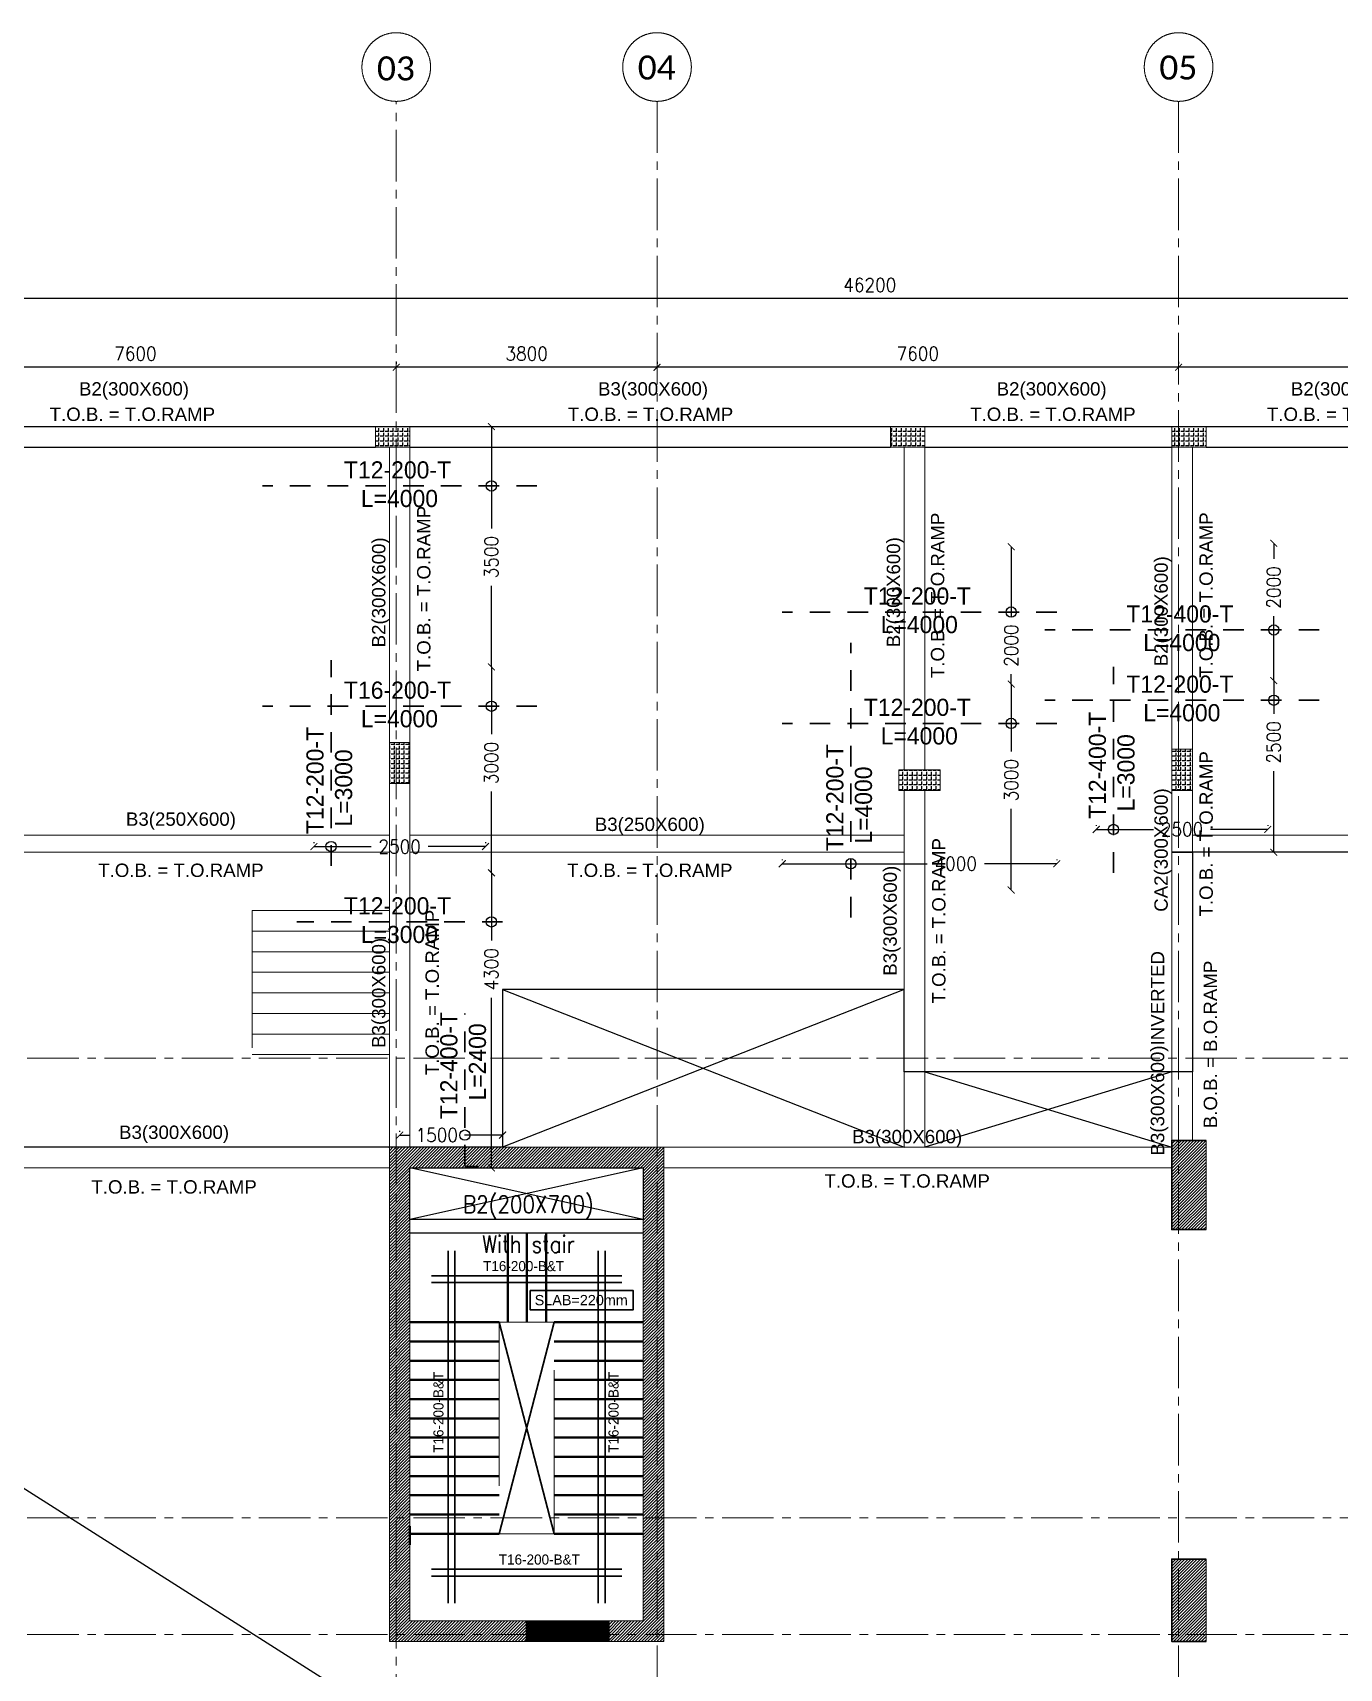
# Model space of a CAD drawing. Header units: millimetres. Extents: x -967280 to 3852, y 2833 to 1955156.
# Drawn here: x -429926 to -410887, y 604946 to 628777 of the extents above; entities that cross this region are included whole.
import ezdxf
from ezdxf.enums import TextEntityAlignment as Align

# ---------------------------------------------------------------- set-up
doc = ezdxf.new("R2010")
doc.units = ezdxf.units.MM
doc.header["$LTSCALE"] = 1000
doc.header["$PDMODE"] = 35
doc.header["$PDSIZE"] = 25
for name, pattern in [('$0$DASHED2', [0.375, 0.25, -0.125]), ('B05-FIRST FLOOR PLAN$0$DLINE', [0.55, 0.3, -0.25]), ('Columns_Structural070816$0$CENTER2', [1.125, 0.75, -0.125, 0.125, -0.125]), ('HIDDEN', [0.375, 0.25, -0.125]), ('HRZN_Line-Ptrn-Dash', [4, 2, -2]), ('HRZN_Line-Ptrn-Sold', [9144001.0, 9144000.0, -1]), ('Overhead', [3.96875, 2.38125, -1.5875])]:
    doc.linetypes.add(name, pattern=pattern)
for name, color, linetype in [('_N-DIM 3', 7, 'Continuous'), ('B05-FIRST FLOOR PLAN$0$STR_ROOF RFT$0$S-SYMB', 30, 'Continuous'), ('S - col hach', 1, 'Continuous'), ('S - dot', 1, 'Continuous'), ('S -Beams', 2, 'Continuous'), ('S-OPENING', 4, 'Continuous')]:
    doc.layers.add(name, color=color, linetype=linetype)
for name, color, linetype, lineweight in [('A-AX-ATT-100', 7, 'HRZN_Line-Ptrn-Sold', 18), ('A-DIM', 7, 'Continuous', 13), ('A-STAIR', 1, 'HRZN_Line-Ptrn-Sold', 13), ('BEAMS', 3, 'HRZN_Line-Ptrn-Sold', 18), ('S - column', 6, 'Continuous', 60), ('S - stair', 3, 'Continuous', 40), ('ST-000-AXIS', 9, 'Columns_Structural070816$0$CENTER2', 9), ('ST-203-SLAB-TXT', 7, 'Continuous', 30), ('ST-206-SLAB-DIM', 1, 'Continuous', 20), ('ST-RFT-BOT', 2, '$0$DASHED2', 30), ('ST-RFT-TOP', 5, '$0$DASHED2', 30)]:
    doc.layers.add(name, color=color, linetype=linetype, lineweight=lineweight)
doc.styles.add('Arial_3', font='arial.ttf', dxfattribs={"height": 7999.15942})
doc.styles.add('B05-FIRST FLOOR PLAN$0$XS-Roof RFT$0$T25-100', font='STENCIL.shx', dxfattribs={"height": 250})
doc.styles.add('Calibri_2', font='calibri.ttf', dxfattribs={"height": 300})
doc.styles.add('ST-DIM', font='romans.shx', dxfattribs={"width": 0.85})
doc.styles.add('TUNELNO', font='romans.shx', dxfattribs={"width": 0.9})
doc.styles.add('XREF-ST-FRAMING 1ST FLOOR$0$STRECTURAL', font='arial.ttf')
doc.dimstyles.new('Copy(2) of DSEC', dxfattribs={"dimtxt": 200, "dimasz": 100, "dimexe": 50, "dimexo": 80, "dimgap": 100, "dimtad": 1, "dimdec": 0, "dimrnd": 5, "dimzin": 0, "dimdsep": 46, "dimtxsty": 'TUNELNO', "dimblk": 'ARCHTICK', "dimcen": 0.09, "dimclrd": 1, "dimclre": 1, "dimclrt": 3, "dimadec": 0, "dimazin": 0, "dimtfac": 0.78125, "dimtdec": 0, "dimtix": 1, "dimtmove": 2, "dimatfit": 3, "dimldrblk": 'ARCHTICK', "dimfxl": 1, "dimtolj": 1, "dimtzin": 0, "dimarcsym": 0})
pattern_1 = [(90, (-416898.87, -510539.72), (-69.85, 4e-15), [50.8, -19.05]), (180, (-416898.87, -510539.72), (-9e-15, -69.85), [50.8, -19.05])]
pattern_2 = [(45, (193250.144, -596912.31), (-22.4506403, 22.4506403), [])]
pattern_3 = [(90, (613578.686, -423037.37), (-69.85, 4e-15), [50.8, -19.05]), (180, (613578.686, -423037.37), (-9e-15, -69.85), [50.8, -19.05])]

# ---------------------------------------------------------------- blocks, each defined once
blk = doc.blocks.new('A$C46269fcd new')
at = {"layer": 'S - col hach', "true_color": 0xcd6928}
h = blk.add_hatch(dxfattribs=at)
h.set_pattern_fill('ANGLE', color=32, scale=10, angle=90)
h.set_pattern_definition([(90, (-416898.87, -510439.72), (-69.85, 4e-15), [50.8, -19.05]), (180, (-416898.87, -510439.72), (-9e-15, -69.85), [50.8, -19.05])])
h.paths.add_polyline_path([(16400, 31200), (16100, 31200), (16100, 30600), (16400, 30600)])
h = blk.add_hatch(dxfattribs=at)
h.set_pattern_fill('ANGLE', color=32, scale=10, angle=90)
h.set_pattern_definition(pattern_1)
h.paths.add_polyline_path([(27800, 31100), (27500, 31100), (27500, 30500), (27800, 30500)])
h = blk.add_hatch(dxfattribs=at)
h.set_pattern_fill('ANGLE', color=32, scale=10, angle=90)
h.set_pattern_definition(pattern_1)
h.paths.add_polyline_path([(23525, 30800), (23525, 30500), (24125, 30500), (24125, 30800)])
at = {"layer": 'S - column', "lineweight": 15}
for points in [[(16400, 31200), (16100, 31200), (16100, 30600), (16400, 30600)], [(27800, 31100), (27500, 31100), (27500, 30500), (27800, 30500)], [(23525, 30800), (23525, 30500), (24125, 30500), (24125, 30800)]]:
    blk.add_lwpolyline(points, close=True, dxfattribs=at)
blk = doc.blocks.new('FROM FOUNDATION TO UPPER LOWER BASEMENT_COLUMNS(new2)')
at = {"layer": 'S - col hach'}
h = blk.add_hatch(dxfattribs=at)
h.set_pattern_fill('ANSI31', color=256, scale=10)
h.set_pattern_definition(pattern_2)
h.paths.add_polyline_path([(444899, 634540), (444899, 635840), (444399, 635840), (444399, 634540)])
h = blk.add_hatch(dxfattribs=at)
h.set_pattern_fill('ANSI31', color=256, scale=10)
h.set_pattern_definition([(45, (907727.56, 223202.353), (-22.4506403, 22.4506403), [])])
h.paths.add_polyline_path([(436699, 635440), (436699, 628840), (436199, 628840), (436199, 628540), (436999, 628540), (436999, 635740), (432999, 635740), (432999, 628540), (433299, 628540), (434999, 628540), (434999, 628840), (433299, 628840), (433299, 635440)])
h = blk.add_hatch(dxfattribs=at)
h.set_pattern_fill('ANSI31', color=256, scale=10)
h.set_pattern_definition(pattern_2)
h.paths.add_polyline_path([(444899, 628540), (444899, 629740), (444399, 629740), (444399, 628540)])
at = {"layer": 'S - column', "lineweight": 15}
for points in [[(444399, 634540), (444899, 634540), (444899, 635840), (444399, 635840)], [(444399, 628540), (444899, 628540), (444899, 629740), (444399, 629740)]]:
    blk.add_lwpolyline(points, close=True, dxfattribs=at)
blk.add_lwpolyline([(433299, 628840), (433299, 635440), (436699, 635440), (436699, 628840), (436199, 628840), (436199, 628540), (436999, 628540), (436999, 635740), (432999, 635740), (432999, 628540), (433299, 628540), (434999, 628540), (434999, 628840), (433299, 628840)], dxfattribs=at)
at = {"layer": 'ST-RFT-BOT', "color": 7, "linetype": 'Continuous', "ltscale": 30}
for points in [[(444899, 635840), (444399, 635840), (444399, 634540), (444899, 634540)], [(444899, 629740), (444399, 629740), (444399, 628540), (444899, 628540)]]:
    blk.add_lwpolyline(points, dxfattribs=at)
blk = doc.blocks.new('str col s')
at = {"layer": 'S - col hach', "true_color": 0xcd6928}
h = blk.add_hatch(dxfattribs=at)
h.set_pattern_fill('ANGLE', color=32, scale=10, angle=90)
h.set_pattern_definition(pattern_3)
h.paths.add_polyline_path([(-3850, 0), (-3850, -300), (-3350, -300), (-3350, 0)])
h = blk.add_hatch(dxfattribs=at)
h.set_pattern_fill('ANGLE', color=32, scale=10, angle=90)
h.set_pattern_definition(pattern_3)
h.paths.add_polyline_path([(-10850, -300), (-10850, 0), (-11350, 0), (-11350, -300)])
h = blk.add_hatch(dxfattribs=at)
h.set_pattern_fill('ANGLE', color=32, scale=10, angle=90)
h.set_pattern_definition(pattern_3)
h.paths.add_polyline_path([(750, 0), (250, 0), (250, -300), (750, -300)])
at = {"layer": 'S - column', "lineweight": 15}
for points in [[(-3350, 0), (-3850, 0), (-3850, -300), (-3350, -300)], [(-10850, 0), (-11350, 0), (-11350, -300), (-10850, -300)], [(750, 0), (250, 0), (250, -300), (750, -300)]]:
    blk.add_lwpolyline(points, close=True, dxfattribs=at)
blk = doc.blocks.new('_ArchTick')
at = {"color": 0, "linetype": 'ByBlock', "const_width": 0.15}
blk.add_lwpolyline([(-0.5, -0.5), (0.5, 0.5)], dxfattribs=at)
blk = doc.blocks.new('*D172')
at = {"layer": 'Defpoints', "color": 0, "transparency": 16777216}
for p in [(-423212, 619537), (-423242, 616537), (-423212, 616537)]:
    blk.add_point(p, dxfattribs=at)
at = {"layer": 'ST-206-SLAB-DIM', "color": 1, "lineweight": -2, "transparency": 16777216}
for p, q in [((-423242, 619537), (-423242, 618555)), ((-423242, 616537), (-423242, 617720))]:
    blk.add_line(p, q, dxfattribs=at)
at = {"layer": 'ST-206-SLAB-DIM', "color": 1, "lineweight": -2, "transparency": 16777216, "xscale": 100, "yscale": 100, "zscale": 100}
for p, rotation in [((-423242, 619537), 90), ((-423242, 616537), 270)]:
    blk.add_blockref('_ArchTick', p, dxfattribs=dict(at, rotation=rotation))
at = {"layer": 'ST-206-SLAB-DIM', "color": 3, "transparency": 16777216, "insert": (-423242, 618137), "char_height": 200, "attachment_point": 5, "rotation": 90, "style": 'TUNELNO'}
blk.add_mtext('\\A1;3000', dxfattribs=at)
blk = doc.blocks.new('*D173')
at = {"layer": 'Defpoints', "color": 0, "transparency": 16777216}
for p in [(-425829, 616903), (-423329, 616919), (-423329, 616903)]:
    blk.add_point(p, dxfattribs=at)
at = {"layer": 'ST-206-SLAB-DIM', "color": 1, "lineweight": -2, "transparency": 16777216}
for p, q in [((-425829, 616983), (-425829, 616969)), ((-423329, 616983), (-423329, 616969)), ((-425829, 616919), (-424996, 616919)), ((-423329, 616919), (-424162, 616919))]:
    blk.add_line(p, q, dxfattribs=at)
at = {"layer": 'ST-206-SLAB-DIM', "color": 1, "lineweight": -2, "transparency": 16777216, "xscale": 100, "yscale": 100, "zscale": 100, "rotation": 180}
blk.add_blockref('_ArchTick', (-425829, 616919), dxfattribs=at)
at = {"layer": 'ST-206-SLAB-DIM', "color": 1, "lineweight": -2, "transparency": 16777216, "xscale": 100, "yscale": 100, "zscale": 100}
blk.add_blockref('_ArchTick', (-423329, 616919), dxfattribs=at)
at = {"layer": 'ST-206-SLAB-DIM', "color": 3, "transparency": 16777216, "insert": (-424579, 616919), "char_height": 200, "attachment_point": 5, "style": 'TUNELNO'}
blk.add_mtext('\\A1;2500', dxfattribs=at)
blk = doc.blocks.new('*D174')
at = {"layer": 'Defpoints', "color": 0, "transparency": 16777216}
for p in [(-423212, 623037), (-423242, 619537), (-423212, 619537)]:
    blk.add_point(p, dxfattribs=at)
at = {"layer": 'ST-206-SLAB-DIM', "color": 1, "lineweight": -2, "transparency": 16777216}
for p, q in [((-423242, 623037), (-423242, 621555)), ((-423242, 619537), (-423242, 620720))]:
    blk.add_line(p, q, dxfattribs=at)
at = {"layer": 'ST-206-SLAB-DIM', "color": 1, "lineweight": -2, "transparency": 16777216, "xscale": 100, "yscale": 100, "zscale": 100}
for p, rotation in [((-423242, 623037), 90), ((-423242, 619537), 270)]:
    blk.add_blockref('_ArchTick', p, dxfattribs=dict(at, rotation=rotation))
at = {"layer": 'ST-206-SLAB-DIM', "color": 3, "transparency": 16777216, "insert": (-423242, 621137), "char_height": 200, "attachment_point": 5, "rotation": 90, "style": 'TUNELNO'}
blk.add_mtext('\\A1;3500', dxfattribs=at)
blk = doc.blocks.new('*D175')
at = {"layer": 'Defpoints', "color": 0, "transparency": 16777216}
for p in [(-423212, 616537), (-423242, 612237), (-423212, 612237)]:
    blk.add_point(p, dxfattribs=at)
at = {"layer": 'ST-206-SLAB-DIM', "color": 1, "lineweight": -2, "transparency": 16777216}
for p, q in [((-423242, 616537), (-423242, 615549)), ((-423242, 612237), (-423242, 614714))]:
    blk.add_line(p, q, dxfattribs=at)
at = {"layer": 'ST-206-SLAB-DIM', "color": 1, "lineweight": -2, "transparency": 16777216, "xscale": 100, "yscale": 100, "zscale": 100}
for p, rotation in [((-423242, 616537), 90), ((-423242, 612237), 270)]:
    blk.add_blockref('_ArchTick', p, dxfattribs=dict(at, rotation=rotation))
at = {"layer": 'ST-206-SLAB-DIM', "color": 3, "transparency": 16777216, "insert": (-423242, 615131), "char_height": 200, "attachment_point": 5, "rotation": 90, "style": 'TUNELNO'}
blk.add_mtext('\\A1;4300', dxfattribs=at)
blk = doc.blocks.new('*D996')
at = {"layer": 'Defpoints', "color": 0, "transparency": 16777216}
for p in [(-415638, 619287), (-415668, 616287), (-415638, 616287)]:
    blk.add_point(p, dxfattribs=at)
at = {"layer": 'ST-206-SLAB-DIM', "color": 1, "lineweight": -2, "transparency": 16777216}
for p, q in [((-415668, 619287), (-415668, 618305)), ((-415668, 616287), (-415668, 617470))]:
    blk.add_line(p, q, dxfattribs=at)
at = {"layer": 'ST-206-SLAB-DIM', "color": 1, "lineweight": -2, "transparency": 16777216, "xscale": 100, "yscale": 100, "zscale": 100}
for p, rotation in [((-415668, 619287), 90), ((-415668, 616287), 270)]:
    blk.add_blockref('_ArchTick', p, dxfattribs=dict(at, rotation=rotation))
at = {"layer": 'ST-206-SLAB-DIM', "color": 3, "transparency": 16777216, "insert": (-415668, 617887), "char_height": 200, "attachment_point": 5, "rotation": 90, "style": 'TUNELNO'}
blk.add_mtext('\\A1;3000', dxfattribs=at)
blk = doc.blocks.new('*D997')
at = {"layer": 'Defpoints', "color": 0, "transparency": 16777216}
for p in [(-419004, 616653), (-415004, 616669), (-415004, 616653)]:
    blk.add_point(p, dxfattribs=at)
at = {"layer": 'ST-206-SLAB-DIM', "color": 1, "lineweight": -2, "transparency": 16777216}
for p, q in [((-419004, 616733), (-419004, 616719)), ((-419004, 616669), (-416893, 616669)), ((-415004, 616669), (-416059, 616669)), ((-415004, 616733), (-415004, 616719))]:
    blk.add_line(p, q, dxfattribs=at)
at = {"layer": 'ST-206-SLAB-DIM', "color": 1, "lineweight": -2, "transparency": 16777216, "xscale": 100, "yscale": 100, "zscale": 100, "rotation": 180}
blk.add_blockref('_ArchTick', (-419004, 616669), dxfattribs=at)
at = {"layer": 'ST-206-SLAB-DIM', "color": 1, "lineweight": -2, "transparency": 16777216, "xscale": 100, "yscale": 100, "zscale": 100}
blk.add_blockref('_ArchTick', (-415004, 616669), dxfattribs=at)
at = {"layer": 'ST-206-SLAB-DIM', "color": 3, "transparency": 16777216, "insert": (-416476, 616669), "char_height": 200, "attachment_point": 5, "style": 'TUNELNO'}
blk.add_mtext('\\A1;4000', dxfattribs=at)
blk = doc.blocks.new('*D998')
at = {"layer": 'Defpoints', "color": 0, "transparency": 16777216}
for p in [(-415638, 621287), (-415668, 619287), (-415638, 619287)]:
    blk.add_point(p, dxfattribs=at)
at = {"layer": 'ST-206-SLAB-DIM', "color": 1, "lineweight": -2, "transparency": 16777216}
for p, q in [((-415668, 621287), (-415668, 620265)), ((-415668, 619287), (-415668, 619430))]:
    blk.add_line(p, q, dxfattribs=at)
at = {"layer": 'ST-206-SLAB-DIM', "color": 1, "lineweight": -2, "transparency": 16777216, "xscale": 100, "yscale": 100, "zscale": 100}
for p, rotation in [((-415668, 621287), 90), ((-415668, 619287), 270)]:
    blk.add_blockref('_ArchTick', p, dxfattribs=dict(at, rotation=rotation))
at = {"layer": 'ST-206-SLAB-DIM', "color": 3, "transparency": 16777216, "insert": (-415668, 619847), "char_height": 200, "attachment_point": 5, "rotation": 90, "style": 'TUNELNO'}
blk.add_mtext('\\A1;2000', dxfattribs=at)
blk = doc.blocks.new('*D1008')
at = {"layer": 'Defpoints', "color": 0, "transparency": 16777216}
for p in [(-411812, 619337), (-411842, 616837), (-411812, 616837)]:
    blk.add_point(p, dxfattribs=at)
at = {"layer": 'ST-206-SLAB-DIM', "color": 1, "lineweight": -2, "transparency": 16777216}
for p, q in [((-411842, 619337), (-411842, 618855)), ((-411842, 616837), (-411842, 618020))]:
    blk.add_line(p, q, dxfattribs=at)
at = {"layer": 'ST-206-SLAB-DIM', "color": 1, "lineweight": -2, "transparency": 16777216, "xscale": 100, "yscale": 100, "zscale": 100}
for p, rotation in [((-411842, 619337), 90), ((-411842, 616837), 270)]:
    blk.add_blockref('_ArchTick', p, dxfattribs=dict(at, rotation=rotation))
at = {"layer": 'ST-206-SLAB-DIM', "color": 3, "transparency": 16777216, "insert": (-411842, 618437), "char_height": 200, "attachment_point": 5, "rotation": 90, "style": 'TUNELNO'}
blk.add_mtext('\\A1;2500', dxfattribs=at)
blk = doc.blocks.new('*D1009')
at = {"layer": 'Defpoints', "color": 0, "transparency": 16777216}
for p in [(-414429, 617152), (-411929, 617169), (-411929, 617152)]:
    blk.add_point(p, dxfattribs=at)
at = {"layer": 'ST-206-SLAB-DIM', "color": 1, "lineweight": -2, "transparency": 16777216}
for p, q in [((-414429, 617232), (-414429, 617219)), ((-411929, 617232), (-411929, 617219)), ((-414429, 617169), (-413596, 617169)), ((-411929, 617169), (-412762, 617169))]:
    blk.add_line(p, q, dxfattribs=at)
at = {"layer": 'ST-206-SLAB-DIM', "color": 1, "lineweight": -2, "transparency": 16777216, "xscale": 100, "yscale": 100, "zscale": 100, "rotation": 180}
blk.add_blockref('_ArchTick', (-414429, 617169), dxfattribs=at)
at = {"layer": 'ST-206-SLAB-DIM', "color": 1, "lineweight": -2, "transparency": 16777216, "xscale": 100, "yscale": 100, "zscale": 100}
blk.add_blockref('_ArchTick', (-411929, 617169), dxfattribs=at)
at = {"layer": 'ST-206-SLAB-DIM', "color": 3, "transparency": 16777216, "insert": (-413179, 617169), "char_height": 200, "attachment_point": 5, "style": 'TUNELNO'}
blk.add_mtext('\\A1;2500', dxfattribs=at)
blk = doc.blocks.new('*D1010')
at = {"layer": 'Defpoints', "color": 0, "transparency": 16777216}
for p in [(-411812, 621337), (-411842, 619337), (-411812, 619337)]:
    blk.add_point(p, dxfattribs=at)
at = {"layer": 'ST-206-SLAB-DIM', "color": 1, "lineweight": -2, "transparency": 16777216}
for p, q in [((-411842, 621337), (-411842, 621112)), ((-411842, 619337), (-411842, 620278))]:
    blk.add_line(p, q, dxfattribs=at)
at = {"layer": 'ST-206-SLAB-DIM', "color": 1, "lineweight": -2, "transparency": 16777216, "xscale": 100, "yscale": 100, "zscale": 100}
for p, rotation in [((-411842, 621337), 90), ((-411842, 619337), 270)]:
    blk.add_blockref('_ArchTick', p, dxfattribs=dict(at, rotation=rotation))
at = {"layer": 'ST-206-SLAB-DIM', "color": 3, "transparency": 16777216, "insert": (-411842, 620695), "char_height": 200, "attachment_point": 5, "rotation": 90, "style": 'TUNELNO'}
blk.add_mtext('\\A1;2000', dxfattribs=at)
blk = doc.blocks.new('*D1013')
at = {"layer": 'Defpoints', "color": 0, "transparency": 16777216}
for p in [(-424579, 612699), (-423079, 612715), (-423079, 612699)]:
    blk.add_point(p, dxfattribs=at)
at = {"layer": 'ST-206-SLAB-DIM', "color": 1, "lineweight": -2, "transparency": 16777216}
for p, q in [((-424579, 612779), (-424579, 612765)), ((-424579, 612715), (-424442, 612715)), ((-423079, 612715), (-423634, 612715)), ((-423079, 612779), (-423079, 612765))]:
    blk.add_line(p, q, dxfattribs=at)
at = {"layer": 'ST-206-SLAB-DIM', "color": 1, "lineweight": -2, "transparency": 16777216, "xscale": 100, "yscale": 100, "zscale": 100, "rotation": 180}
blk.add_blockref('_ArchTick', (-424579, 612715), dxfattribs=at)
at = {"layer": 'ST-206-SLAB-DIM', "color": 1, "lineweight": -2, "transparency": 16777216, "xscale": 100, "yscale": 100, "zscale": 100}
blk.add_blockref('_ArchTick', (-423079, 612715), dxfattribs=at)
at = {"layer": 'ST-206-SLAB-DIM', "color": 3, "transparency": 16777216, "insert": (-424038, 612715), "char_height": 200, "attachment_point": 5, "style": 'TUNELNO'}
blk.add_mtext('\\A1;1500', dxfattribs=at)
blk = doc.blocks.new('*D1491')
at = {"layer": '_N-DIM 3', "color": 1, "linetype": 'Continuous', "lineweight": -2, "ltscale": 30, "transparency": 16777216}
for p, q in [((544499, 747185), (544499, 747155)), ((552099, 747105), (544499, 747105)), ((552099, 747185), (552099, 747155))]:
    blk.add_line(p, q, dxfattribs=at)
at = {"layer": 'Defpoints', "color": 0, "linetype": 'Continuous', "ltscale": 30, "transparency": 16777216}
for p in [(544499, 747105), (544499, 747105), (552099, 747105)]:
    blk.add_point(p, dxfattribs=at)
at = {"layer": '_N-DIM 3', "color": 1, "linetype": 'Continuous', "lineweight": -2, "ltscale": 30, "transparency": 16777216, "xscale": 100, "yscale": 100, "zscale": 100, "rotation": 180}
blk.add_blockref('_ArchTick', (544499, 747105), dxfattribs=at)
at = {"layer": '_N-DIM 3', "color": 1, "linetype": 'Continuous', "lineweight": -2, "ltscale": 30, "transparency": 16777216, "xscale": 100, "yscale": 100, "zscale": 100}
blk.add_blockref('_ArchTick', (552099, 747105), dxfattribs=at)
at = {"layer": '_N-DIM 3', "color": 3, "linetype": 'Continuous', "ltscale": 30, "transparency": 16777216, "insert": (548299, 747305), "char_height": 200, "attachment_point": 5, "style": 'TUNELNO'}
blk.add_mtext('\\A1;7600', dxfattribs=at)
blk = doc.blocks.new('*D1492')
at = {"layer": '_N-DIM 3', "color": 1, "linetype": 'Continuous', "lineweight": -2, "ltscale": 30, "transparency": 16777216}
for p, q in [((536899, 747185), (536899, 747155)), ((544499, 747105), (536899, 747105)), ((544499, 747185), (544499, 747155))]:
    blk.add_line(p, q, dxfattribs=at)
at = {"layer": 'Defpoints', "color": 0, "linetype": 'Continuous', "ltscale": 30, "transparency": 16777216}
for p in [(536899, 747105), (536899, 747105), (544499, 747105)]:
    blk.add_point(p, dxfattribs=at)
at = {"layer": '_N-DIM 3', "color": 1, "linetype": 'Continuous', "lineweight": -2, "ltscale": 30, "transparency": 16777216, "xscale": 100, "yscale": 100, "zscale": 100, "rotation": 180}
blk.add_blockref('_ArchTick', (536899, 747105), dxfattribs=at)
at = {"layer": '_N-DIM 3', "color": 1, "linetype": 'Continuous', "lineweight": -2, "ltscale": 30, "transparency": 16777216, "xscale": 100, "yscale": 100, "zscale": 100}
blk.add_blockref('_ArchTick', (544499, 747105), dxfattribs=at)
at = {"layer": '_N-DIM 3', "color": 3, "linetype": 'Continuous', "ltscale": 30, "transparency": 16777216, "insert": (540699, 747305), "char_height": 200, "attachment_point": 5, "style": 'TUNELNO'}
blk.add_mtext('\\A1;7600', dxfattribs=at)
blk = doc.blocks.new('*D1493')
at = {"layer": '_N-DIM 3', "color": 1, "linetype": 'Continuous', "lineweight": -2, "ltscale": 30, "transparency": 16777216}
for p, q in [((533099, 747185), (533099, 747155)), ((536899, 747105), (533099, 747105)), ((536899, 747185), (536899, 747155))]:
    blk.add_line(p, q, dxfattribs=at)
at = {"layer": 'Defpoints', "color": 0, "linetype": 'Continuous', "ltscale": 30, "transparency": 16777216}
for p in [(533099, 747105), (533099, 747105), (536899, 747105)]:
    blk.add_point(p, dxfattribs=at)
at = {"layer": '_N-DIM 3', "color": 1, "linetype": 'Continuous', "lineweight": -2, "ltscale": 30, "transparency": 16777216, "xscale": 100, "yscale": 100, "zscale": 100, "rotation": 180}
blk.add_blockref('_ArchTick', (533099, 747105), dxfattribs=at)
at = {"layer": '_N-DIM 3', "color": 1, "linetype": 'Continuous', "lineweight": -2, "ltscale": 30, "transparency": 16777216, "xscale": 100, "yscale": 100, "zscale": 100}
blk.add_blockref('_ArchTick', (536899, 747105), dxfattribs=at)
at = {"layer": '_N-DIM 3', "color": 3, "linetype": 'Continuous', "ltscale": 30, "transparency": 16777216, "insert": (534999, 747305), "char_height": 200, "attachment_point": 5, "style": 'TUNELNO'}
blk.add_mtext('\\A1;3800', dxfattribs=at)
blk = doc.blocks.new('*D1494')
at = {"layer": '_N-DIM 3', "color": 1, "linetype": 'Continuous', "lineweight": -2, "ltscale": 30, "transparency": 16777216}
for p, q in [((525499, 747185), (525499, 747155)), ((533099, 747105), (525499, 747105)), ((533099, 747185), (533099, 747155))]:
    blk.add_line(p, q, dxfattribs=at)
at = {"layer": 'Defpoints', "color": 0, "linetype": 'Continuous', "ltscale": 30, "transparency": 16777216}
for p in [(525499, 747105), (525499, 747105), (533099, 747105)]:
    blk.add_point(p, dxfattribs=at)
at = {"layer": '_N-DIM 3', "color": 1, "linetype": 'Continuous', "lineweight": -2, "ltscale": 30, "transparency": 16777216, "xscale": 100, "yscale": 100, "zscale": 100, "rotation": 180}
blk.add_blockref('_ArchTick', (525499, 747105), dxfattribs=at)
at = {"layer": '_N-DIM 3', "color": 1, "linetype": 'Continuous', "lineweight": -2, "ltscale": 30, "transparency": 16777216, "xscale": 100, "yscale": 100, "zscale": 100}
blk.add_blockref('_ArchTick', (533099, 747105), dxfattribs=at)
at = {"layer": '_N-DIM 3', "color": 3, "linetype": 'Continuous', "ltscale": 30, "transparency": 16777216, "insert": (529299, 747305), "char_height": 200, "attachment_point": 5, "style": 'TUNELNO'}
blk.add_mtext('\\A1;7600', dxfattribs=at)
blk = doc.blocks.new('*D1496')
at = {"layer": '_N-DIM 3', "color": 1, "linetype": 'Continuous', "lineweight": -2, "ltscale": 30, "transparency": 16777216}
for p, q in [((516899, 748185), (516899, 748155)), ((563099, 748105), (516899, 748105)), ((563099, 748185), (563099, 748155))]:
    blk.add_line(p, q, dxfattribs=at)
at = {"layer": 'Defpoints', "color": 0, "linetype": 'Continuous', "ltscale": 30, "transparency": 16777216}
for p in [(516899, 748105), (516899, 748105), (563099, 748105)]:
    blk.add_point(p, dxfattribs=at)
at = {"layer": '_N-DIM 3', "color": 1, "linetype": 'Continuous', "lineweight": -2, "ltscale": 30, "transparency": 16777216, "xscale": 100, "yscale": 100, "zscale": 100, "rotation": 180}
blk.add_blockref('_ArchTick', (516899, 748105), dxfattribs=at)
at = {"layer": '_N-DIM 3', "color": 1, "linetype": 'Continuous', "lineweight": -2, "ltscale": 30, "transparency": 16777216, "xscale": 100, "yscale": 100, "zscale": 100}
blk.add_blockref('_ArchTick', (563099, 748105), dxfattribs=at)
at = {"layer": '_N-DIM 3', "color": 3, "linetype": 'Continuous', "ltscale": 30, "transparency": 16777216, "insert": (539999, 748305), "char_height": 200, "attachment_point": 5, "style": 'TUNELNO'}
blk.add_mtext('\\A1;46200', dxfattribs=at)
blk = doc.blocks.new('Grid - HRZN_G-Datm-Grid-Head-1554275-FIRST FLOOR FFL_1_')
at = {"layer": 'A-AX-ATT-100'}
blk.add_circle((0, 0), 5, dxfattribs=at)
blk = doc.blocks.new('AXES-00')
at = {"layer": 'ST-000-AXIS'}
for p, q in [((533098.9, 695813.8), (533098.9, 750979.6)), ((536898.9, 750979.6), (536898.9, 695813.8)), ((544498.9, 750979.6), (544498.9, 695813.8)), ((575723.2, 737039.7), (505674.3, 737039.7)), ((575723.2, 730339.7), (505674.3, 730339.7)), ((575723.2, 728639.7), (505674.3, 728639.7))]:
    blk.add_line(p, q, dxfattribs=at)
at = {"layer": 'A-AX-ATT-100', "xscale": 99.99999999999993, "yscale": 99.99999999999993, "zscale": 99.99999999999993}
blk.add_blockref('Grid - HRZN_G-Datm-Grid-Head-1554275-FIRST FLOOR FFL_1_', (533098.9, 751479.6), dxfattribs=at)
at = {"layer": 'A-AX-ATT-100', "xscale": 99.99999999999993, "yscale": 99.99999999999993, "zscale": 99.99999999999993, "rotation": 180}
for p in [(536898.9, 751479.6), (544498.9, 751479.6)]:
    blk.add_blockref('Grid - HRZN_G-Datm-Grid-Head-1554275-FIRST FLOOR FFL_1_', p, dxfattribs=at)
at = {"layer": 'A-AX-ATT-100', "linetype": 'Continuous', "lineweight": 13, "char_height": 350, "width": 673.417, "attachment_point": 1, "style": 'Calibri_2'}
for s, insert in [('03', (532817.7, 751634.5)), ('04', (536618, 751647.5)), ('05', (544218, 751647.5))]:
    blk.add_mtext(s, dxfattribs=dict(at, insert=insert))
at = {"layer": '_N-DIM 3', "color": 3, "linetype": 'Continuous', "ltscale": 30}
for base, p1, p2, picture, middle in [((516898.9, 748104.7), (563098.9, 748104.7), (516898.9, 748104.7), '*D1496', (539998.9, 748304.7)), ((525498.9, 747104.7), (533098.9, 747104.7), (525498.9, 747104.7), '*D1494', (529298.9, 747304.7)), ((533098.9, 747104.7), (536898.9, 747104.7), (533098.9, 747104.7), '*D1493', (534998.9, 747304.7)), ((536898.9, 747104.7), (544498.9, 747104.7), (536898.9, 747104.7), '*D1492', (540698.9, 747304.7)), ((544498.9, 747104.7), (552098.9, 747104.7), (544498.9, 747104.7), '*D1491', (548298.9, 747304.7))]:
    dim = blk.add_linear_dim(base=base, p1=p1, p2=p2, dimstyle='Copy(2) of DSEC', dxfattribs=at)
    dim.commit()
    dim.dimension.update_dxf_attribs({"geometry": picture, "text_midpoint": middle})

msp = doc.modelspace()

# ---------------------------------------------------------------- hatches: boundary and pattern name
at = {"layer": 'S-OPENING', "ltscale": 30, "transparency": 33554483}
h = msp.add_hatch(dxfattribs=at)
h.set_pattern_fill('ANSI37', scale=5)
h.set_pattern_definition([(45, (467355.481, -97374.431), (-11.22532015, 11.22532015), []), (135, (467355.481, -97374.431), (-11.22532015, -11.22532015), [])])
h.paths.add_polyline_path([(-422728.7, 605637.4), (-421528.7, 605637.4), (-421528.7, 605337.4), (-422728.7, 605337.4)])

# ---------------------------------------------------------------- linework, layer by layer
at = {"layer": 'A-DIM', "color": 1}
for p, q in [((-424728.7, 617737.4), (-424728.7, 612537.4)), ((-424428.7, 617737.4), (-424428.7, 612537.4))]:
    msp.add_line(p, q, dxfattribs=at)
at = {"layer": 'A-STAIR', "color": 4, "linetype": 'HRZN_Line-Ptrn-Dash'}
for p, q in [((-426728.7, 615687.4), (-424728.7, 615687.4)), ((-426728.7, 615687.4), (-424728.7, 615687.4)), ((-426728.7, 615387.4), (-424728.7, 615387.4)), ((-426728.7, 615387.4), (-424728.7, 615387.4)), ((-426728.7, 615087.4), (-424728.7, 615087.4)), ((-426728.7, 615087.4), (-424728.7, 615087.4)), ((-426728.7, 614787.4), (-424728.7, 614787.4)), ((-426728.7, 614787.4), (-424728.7, 614787.4)), ((-426728.7, 614487.4), (-424728.7, 614487.4)), ((-426728.7, 614487.4), (-424728.7, 614487.4)), ((-426728.7, 614187.4), (-424728.7, 614187.4)), ((-426728.7, 614187.4), (-424728.7, 614187.4)), ((-426728.7, 613887.4), (-424728.7, 613887.4)), ((-426728.7, 613887.4), (-424728.7, 613887.4))]:
    msp.add_line(p, q, dxfattribs=at)
msp.add_lwpolyline([(-424728.7, 612537.4), (-424728.7, 615987.4), (-426728.7, 615987.4), (-426728.7, 612537.4)], close=True, dxfattribs=at)
msp.add_lwpolyline([(-424728.7, 612537.4), (-424728.7, 615987.4), (-426728.7, 615987.4), (-426728.7, 612537.4)], close=True, dxfattribs=at)
at = {"layer": 'A-STAIR', "linetype": 'Overhead'}
msp.add_lwpolyline([(-422328.7, 609987.4), (-423128.7, 609987.4), (-423128.7, 606907.4), (-422328.7, 606907.4)], close=True, dxfattribs=at)
at = {"layer": 'B05-FIRST FLOOR PLAN$0$STR_ROOF RFT$0$S-SYMB'}
for centre in [(-423242.3, 622173.3), (-415667.6, 620336.2), (-411842.3, 620074.7), (-411842.3, 619051.4), (-423242.3, 618964.1), (-415667.6, 618714.1), (-414178.5, 617168.7), (-425578.5, 616919.2), (-418003.8, 616669.2), (-423242.3, 615821.4), (-423628.4, 612714.8)]:
    msp.add_circle(centre, 75, dxfattribs=at)
at = {"layer": 'BEAMS'}
for p, q in [((-424728.7, 618437.4), (-424728.7, 622737.4)), ((-424428.7, 622737.4), (-424428.7, 618437.4)), ((-417228.7, 618037.4), (-417228.7, 622737.4)), ((-416928.7, 622737.4), (-416928.7, 618037.4)), ((-413328.7, 618337.4), (-413328.7, 622737.4)), ((-413028.7, 622737.4), (-413028.7, 618337.4)), ((-424728.7, 617837.4), (-424728.7, 612537.4)), ((-424428.7, 617837.4), (-424428.7, 612537.4)), ((-417228.7, 612537.4), (-417228.7, 617737.4)), ((-416928.7, 617737.4), (-416928.7, 612537.4)), ((-413328.7, 612637.4), (-413328.7, 617737.4)), ((-413028.7, 617737.4), (-413028.7, 612637.4)), ((-432028.7, 617087.4), (-424728.7, 617087.4)), ((-424428.7, 617087.4), (-417228.7, 617087.4)), ((-413028.7, 617087.4), (-404078.7, 617087.4)), ((-432028.7, 616837.4), (-424728.7, 616837.4)), ((-424428.7, 616837.4), (-417228.7, 616837.4)), ((-413028.7, 616837.4), (-404078.7, 616837.4)), ((-430528.7, 612537.4), (-424728.7, 612537.4)), ((-420728.7, 612537.4), (-413328.7, 612537.4)), ((-430528.7, 612237.4), (-424728.7, 612237.3)), ((-420728.7, 612237.4), (-413328.7, 612237.4))]:
    msp.add_line(p, q, dxfattribs=at)
at = {"layer": 'S - dot'}
for p, q in [((-417228.7, 614837.4), (-423078.7, 612537.4)), ((-423078.7, 614837.4), (-417228.7, 612537.4)), ((-417228.7, 614837.4), (-423078.7, 612537.4)), ((-423078.7, 614837.4), (-417228.7, 612537.4)), ((-439928.7, 613837.4), (-393293.7, 584237.4)), ((-439928.7, 613837.4), (-393293.7, 584237.4)), ((-413328.7, 613637.4), (-416928.7, 612537.4)), ((-416928.7, 613637.4), (-413328.7, 612537.4)), ((-413328.7, 613637.4), (-416928.7, 612537.4)), ((-416928.7, 613637.4), (-413328.7, 612537.4)), ((-421028.7, 612237.4), (-424428.7, 611487.4)), ((-421028.7, 611487.4), (-424428.7, 612237.4))]:
    msp.add_line(p, q, dxfattribs=at)
at = {"layer": 'S - stair', "linetype": 'HIDDEN', "ltscale": 500}
for p, q in [((-423004.1, 609987.4), (-423004.1, 611287.4)), ((-422724.1, 609987.4), (-422724.1, 611287.4)), ((-422444.1, 609987.4), (-422444.1, 611287.4)), ((-423128.7, 609987.4), (-424428.7, 609987.4)), ((-422328.7, 609987.4), (-421028.7, 609987.4)), ((-423128.7, 609707.4), (-424428.7, 609707.4)), ((-422328.7, 609707.4), (-421028.7, 609707.4)), ((-423128.7, 609427.4), (-424428.7, 609427.4)), ((-422328.7, 609427.4), (-421028.7, 609427.4)), ((-423128.7, 609147.4), (-424428.7, 609147.4)), ((-422328.7, 609147.4), (-421028.7, 609147.4)), ((-423128.7, 608867.4), (-424428.7, 608867.4)), ((-422328.7, 608867.4), (-421028.7, 608867.4)), ((-423128.7, 608587.4), (-424428.7, 608587.4)), ((-422328.7, 608587.4), (-421028.7, 608587.4)), ((-423128.7, 608307.4), (-424428.7, 608307.4)), ((-422328.7, 608307.4), (-421028.7, 608307.4)), ((-423128.7, 608027.4), (-424428.7, 608027.4)), ((-422328.7, 608027.4), (-421028.7, 608027.4)), ((-423128.7, 607747.4), (-424428.7, 607747.4)), ((-422328.7, 607747.4), (-421028.7, 607747.4)), ((-423128.7, 607467.4), (-424428.7, 607467.4)), ((-422328.7, 607467.4), (-421028.7, 607467.4)), ((-423128.7, 607187.4), (-424428.7, 607187.4)), ((-422328.7, 607187.4), (-421028.7, 607187.4)), ((-423128.7, 606907.4), (-424428.7, 606907.4)), ((-422328.7, 606907.4), (-421028.7, 606907.4))]:
    msp.add_line(p, q, dxfattribs=at)
at = {"layer": 'S - stair', "ltscale": 500}
msp.add_line((-424428.7, 607017.4), (-424428.7, 606747.4), dxfattribs=at)
msp.add_line((-424428.7, 607017.4), (-424428.7, 606747.4), dxfattribs=at)
at = {"layer": 'S -Beams', "ltscale": 30}
for p, q in [((-432028.7, 623037.4), (-424928.7, 623037.4)), ((-424428.7, 623037.4), (-417428.7, 623037.4)), ((-416928.7, 623037.4), (-413328.7, 623037.4)), ((-412828.7, 623037.4), (-408803.7, 623037.4)), ((-432028.7, 622737.4), (-424928.7, 622737.4)), ((-424428.7, 622737.4), (-417428.7, 622737.4)), ((-416928.7, 622737.4), (-413328.7, 622737.4)), ((-412828.7, 622737.4), (-408803.7, 622737.4))]:
    msp.add_line(p, q, dxfattribs=at)
at = {"layer": 'S -Beams'}
msp.add_line((-421028.7, 611287.4), (-424428.7, 611287.4), dxfattribs=at)
at = {"layer": 'S -Beams', "color": 6, "ltscale": 30}
msp.add_lwpolyline([(-446928.7, 623037.4), (-392993.7, 623037.4), (-392993.7, 616837.4), (-413028.7, 616837.4), (-413028.7, 613637.4), (-417228.7, 613637.4), (-417228.7, 614837.4), (-423078.7, 614837.4), (-423078.7, 612537.4), (-430728.7, 612537.4), (-430728.7, 616037.4), (-435928.7, 616037.4), (-435928.7, 614237.4), (-439928.7, 614237.4), (-439928.7, 608037.4), (-440628.7, 608037.4), (-440628.7, 593037.4), (-439928.7, 593037.4), (-439928.7, 586837.4), (-439828.7, 586837.4), (-439828.7, 584237.4), (-392993.7, 584237.4), (-392993.7, 578037.4), (-446928.7, 578037.4)], close=True, dxfattribs=at)
at = {"layer": 'S -Beams'}
msp.add_lwpolyline([(-424428.7, 612237.4), (-421028.7, 612237.4), (-421028.7, 611487.4), (-424428.7, 611487.4)], close=True, dxfattribs=at)
at = {"layer": 'S-OPENING', "color": 4, "ltscale": 30}
msp.add_lwpolyline([(-422728.7, 605637.4), (-421528.7, 605637.4), (-421528.7, 605337.4), (-422728.7, 605337.4)], close=True, dxfattribs=at)
at = {"layer": 'ST-203-SLAB-TXT'}
msp.add_lwpolyline([(-422678.7, 610450.1), (-421176.2, 610450.1), (-421176.2, 610170.7), (-422678.7, 610170.7)], close=True, dxfattribs=at)
at = {"layer": 'ST-RFT-BOT', "color": 3, "linetype": 'Continuous', "ltscale": 30}
for p, q in [((-413028.7, 616837.4), (-413328.7, 616837.4)), ((-422328.7, 609987.4), (-423128.7, 606907.4)), ((-423128.7, 609987.4), (-422328.7, 606907.4))]:
    msp.add_line(p, q, dxfattribs=at)
at = {"layer": 'ST-RFT-BOT', "ltscale": 30}
for p, q in [((-423872.9, 611030.1), (-423872.9, 605894.6)), ((-423772.9, 611030.1), (-423772.9, 605894.6)), ((-421684.5, 611030.1), (-421684.5, 605894.6)), ((-421584.5, 611030.1), (-421584.5, 605894.6)), ((-421342, 610665.1), (-424115.4, 610665.1)), ((-421342, 610565.1), (-424115.4, 610565.1)), ((-421342, 606389.9), (-424115.4, 606389.9)), ((-421342, 606289.9), (-424115.4, 606289.9))]:
    msp.add_line(p, q, dxfattribs=at)
at = {"layer": 'ST-RFT-TOP', "linetype": 'B05-FIRST FLOOR PLAN$0$DLINE'}
for points in [[(-422578.7, 622173.3), (-426578.7, 622173.3)], [(-415003.9, 620336.2), (-419003.9, 620336.2)], [(-418003.8, 615887.4), (-418003.8, 619887.4)], [(-411178.7, 620074.7), (-415178.7, 620074.7)], [(-425578.5, 616637.4), (-425578.5, 619637.4)], [(-414178.5, 616537.4), (-414178.5, 619537.4)], [(-422578.7, 618964.1), (-426578.7, 618964.1)], [(-411178.7, 619051.4), (-415178.7, 619051.4)], [(-415003.9, 618714.1), (-419003.9, 618714.1)], [(-423078.7, 615821.4), (-426078.7, 615821.4)]]:
    msp.add_lwpolyline(points, dxfattribs=at)
msp.add_lwpolyline([(-423438.4, 612257.4), (-423613.4, 612257.4, -0.4142136), (-423628.4, 612272.4), (-423628.4, 614487.4)], format="xyb", dxfattribs=at)

# ---------------------------------------------------------------- block references
at = {"layer": 'S - column', "color": 7, "true_color": 0xffffff}
msp.add_blockref('A$C46269fcd new', (-440828.7, 587237.4), dxfattribs=at)
at = {"layer": 'S - column'}
msp.add_blockref('FROM FOUNDATION TO UPPER LOWER BASEMENT_COLUMNS(new2)', (-857727.6, -23202.4), dxfattribs=at)
at = {"layer": 'S -Beams'}
msp.add_blockref('AXES-00', (-957727.6, -123202.4), dxfattribs=at)
at = {"layer": 'ST-RFT-BOT', "color": 1, "linetype": 'Continuous'}
msp.add_blockref('str col s', (-413578.7, 623037.4), dxfattribs=at)

# ---------------------------------------------------------------- texts
at = {"layer": 'BEAMS', "color": 7, "style": 'Arial_3'}
for s, p in [('B2(300X600)', (-428450, 623587.7)), ('B3(300X600)', (-420887, 623587.7)), ('B2(300X600)', (-415078.6, 623587.7)), ('B2(300X600)', (-410791.2, 623587.7))]:
    msp.add_text(s, height=194.734, dxfattribs=at).set_placement(p, align=Align.MIDDLE_CENTER)
at = {"layer": 'BEAMS', "style": 'Arial_3'}
for s, p in [('T.O.B. = T.O.RAMP', (-428473.9, 623061.9)), ('T.O.B. = T.O.RAMP', (-420923.9, 623061.9)), ('T.O.B. = T.O.RAMP', (-415060.1, 623061.9)), ('T.O.B. = T.O.RAMP', (-410736.4, 623061.9)), ('B3(250X600)', (-427766.2, 617163.8)), ('B3(250X600)', (-420934, 617087.4)), ('T.O.B. = T.O.RAMP', (-427766.2, 616417.8)), ('T.O.B. = T.O.RAMP', (-420934, 616417.8)), ('B3(300X600)', (-427866.2, 612600.5)), ('B3(300X600)', (-417184, 612537.4)), ('T.O.B. = T.O.RAMP', (-427866.2, 611804.6)), ('T.O.B. = T.O.RAMP', (-417184, 611890.9))]:
    msp.add_text(s, height=194.734, dxfattribs=at).set_placement(p, align=Align.BOTTOM_CENTER)
for s, p in [('T.O.B. = T.O.RAMP', (-424071.9, 620677.4)), ('T.O.B. = T.O.RAMP', (-416585.2, 620578.6)), ('T.O.B. = T.O.RAMP', (-412671.9, 620583.8)), ('B2(300X600)', (-424728.7, 620622.8)), ('B2(300X600)', (-417228.7, 620625.3)), ('B2(300X600)', (-413328.7, 620348)), ('T.O.B. = T.O.RAMP', (-412671.9, 617104.3)), ('CA2(300X600)', (-413328.7, 616868.5)), ('T.O.B. = T.O.RAMP', (-416567.4, 615837.7)), ('B3(300X600)', (-417277.1, 615838.5)), ('T.O.B. = T.O.RAMP', (-423949.3, 614793.3)), ('B3(300X600)', (-424728.7, 614787.4)), ('B3(300X600)INVERTED', (-413380, 613907.4)), ('B.O.B. = B.O.RAMP', (-412609.8, 614036))]:
    msp.add_text(s, height=194.734, rotation=90, dxfattribs=at).set_placement(p, align=Align.BOTTOM_CENTER)
at = {"layer": 'ST-203-SLAB-TXT', "style": 'B05-FIRST FLOOR PLAN$0$XS-Roof RFT$0$T25-100'}
for s, p in [('T12-200-T', (-425390.6, 622282.5)), ('L=4000', (-425144.8, 621865.9)), ('T12-200-T', (-417815.9, 620445.4)), ('T12-400-T', (-413990.6, 620183.9)), ('L=4000', (-417570, 620028.7)), ('L=4000', (-413744.8, 619767.3)), ('T12-200-T', (-413990.6, 619160.7)), ('T16-200-T', (-425390.6, 619073.3)), ('L=4000', (-425144.8, 618656.6)), ('T12-200-T', (-417815.9, 618823.3)), ('L=4000', (-413744.8, 618744)), ('L=4000', (-417570, 618406.6)), ('T12-200-T', (-425390.6, 615930.6)), ('L=3000', (-425144.8, 615514))]:
    msp.add_text(s, height=250, dxfattribs=at).set_placement(p)
for s, p in [('T12-200-T', (-425687.8, 617101.5)), ('T12-400-T', (-414287.8, 617322.2)), ('L=3000', (-413871.1, 617431.7)), ('L=3000', (-425271.1, 617210.9)), ('T12-200-T', (-418113, 616851.5)), ('L=4000', (-417696.4, 616960.9)), ('T12-400-T', (-423737.7, 612946.9)), ('L=2400', (-423321, 613219))]:
    msp.add_text(s, height=250, rotation=90, dxfattribs=at).set_placement(p)
at = {"layer": 'ST-203-SLAB-TXT', "style": 'ST-DIM', "width": 0.85}
for s, p in [('B2(200X700)', (-422703.1, 611705.4)), ('With stair', (-422703.1, 611125.4))]:
    msp.add_text(s, height=250, dxfattribs=at).set_placement(p, align=Align.MIDDLE_CENTER)
at = {"layer": 'ST-203-SLAB-TXT', "style": 'B05-FIRST FLOOR PLAN$0$XS-Roof RFT$0$T25-100'}
for p in [(-422773, 610688.6), (-422543.8, 606413.4)]:
    msp.add_text('T16-200-B&T', height=147.028, dxfattribs=at).set_placement(p, align=Align.BOTTOM_CENTER)
for p in [(-423896.4, 608676.7), (-421344.8, 608676.7)]:
    msp.add_text('T16-200-B&T', height=147.028, rotation=90, dxfattribs=at).set_placement(p, align=Align.BOTTOM_CENTER)
at = {"layer": 'ST-203-SLAB-TXT', "insert": (-421933.1, 610310), "char_height": 149.99, "attachment_point": 5, "style": 'XREF-ST-FRAMING 1ST FLOOR$0$STRECTURAL'}
msp.add_mtext('SLAB=220mm', dxfattribs=at)

# ---------------------------------------------------------------- dimensions: what is measured, and where the dimension line sits
at = {"layer": 'ST-206-SLAB-DIM'}
for base, p1, p2, angle, picture, middle in [((-423242.4, 619537.4), (-423212.4, 623037.4), (-423212.4, 619537.4), 270, '*D174', (-423242.4, 621137.4)), ((-415667.7, 619287.4), (-415637.7, 621287.4), (-415637.7, 619287.4), 270, '*D998', (-415667.7, 619847.4)), ((-411842.4, 619337.4), (-411812.4, 621337.4), (-411812.4, 619337.4), 270, '*D1010', (-411842.4, 620695.1)), ((-423242.4, 616537.4), (-423212.4, 619537.4), (-423212.4, 616537.4), 270, '*D172', (-423242.4, 618137.4)), ((-411842.4, 616837.4), (-411812.4, 619337.4), (-411812.4, 616837.4), 270, '*D1008', (-411842.4, 618437.4)), ((-415667.7, 616287.4), (-415637.7, 619287.4), (-415637.7, 616287.4), 270, '*D996', (-415667.7, 617887.4)), ((-411928.7, 617168.7), (-414428.7, 617152.5), (-411928.7, 617152.5), 0, '*D1009', (-413178.7, 617168.7)), ((-423328.7, 616919.2), (-425828.7, 616903), (-423328.7, 616903), 0, '*D173', (-424578.7, 616919.2)), ((-415003.9, 616669.2), (-419003.9, 616653), (-415003.9, 616653), 0, '*D997', (-416475.9, 616669.2)), ((-423242.4, 612237.4), (-423212.4, 616537.4), (-423212.4, 612237.4), 270, '*D175', (-423242.4, 615131.5)), ((-423078.7, 612714.8), (-424578.7, 612698.6), (-423078.7, 612698.6), 0, '*D1013', (-424038.1, 612714.8))]:
    dim = msp.add_linear_dim(base=base, p1=p1, p2=p2, angle=angle, dimstyle='Copy(2) of DSEC', dxfattribs=at)
    dim.commit()
    dim.dimension.update_dxf_attribs({"geometry": picture, "text_midpoint": middle, "dimtype": 161})

doc.saveas('drawing.dxf')
